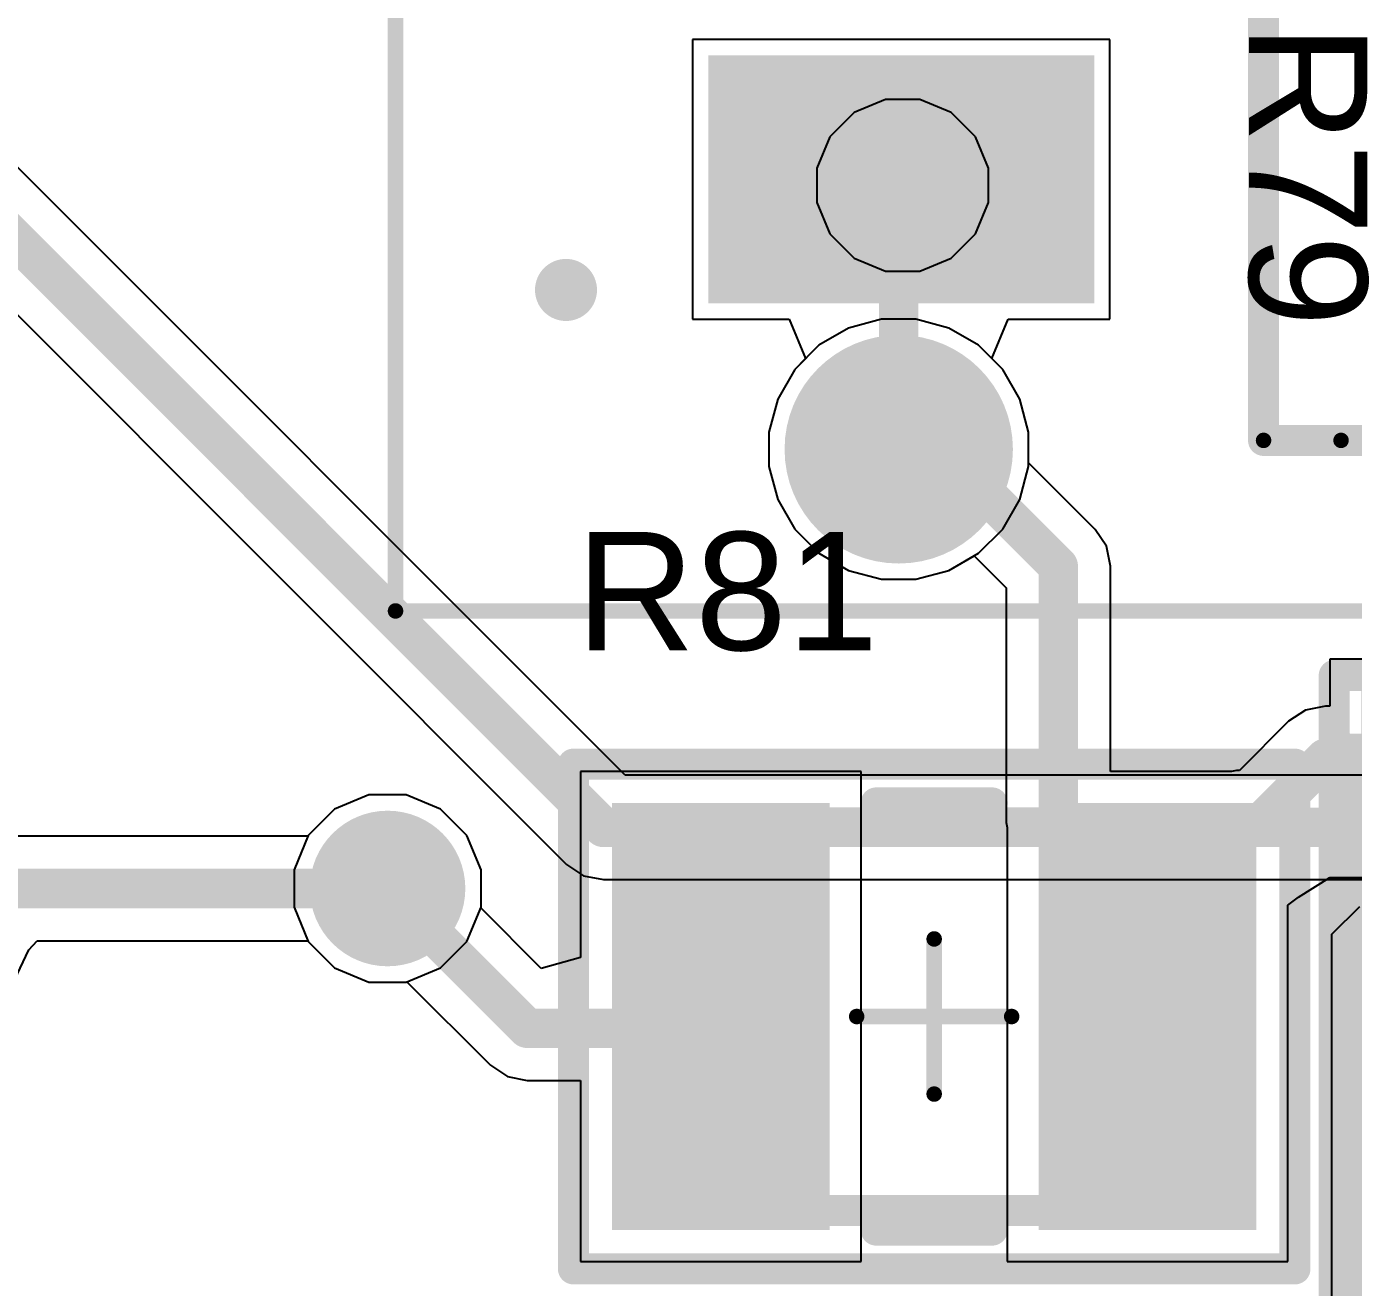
# Model space of a CAD drawing. Header units: inches. Extents: x 2.95 to 6.74, y 1.23 to 4.83.
# Drawn here: x 5.0395 to 5.3765, y 1.4512 to 1.7713 of the extents above; entities that cross this region are included whole.
import ezdxf

# ---------------------------------------------------------------- set-up
doc = ezdxf.new("R2010")
doc.units = ezdxf.units.IN
doc.header["$MEASUREMENT"] = 0
for name, color, linetype in [('Bottom 3D Body', 56, 'Continuous'), ('Bottom Layer', 5, 'Continuous'), ('Bottom Overlay', 54, 'Continuous'), ('Bottom Paste', 16, 'Continuous'), ('Bottom Solder', 6, 'Continuous'), ('GND', 76, 'Continuous'), ('Mechanical 15', 56, 'Continuous'), ('PWR', 16, 'Continuous'), ('Top 3D Body', 56, 'Continuous'), ('Top Assembly', 56, 'Continuous'), ('Top Component Center', 56, 'Continuous'), ('Top Courtyard', 56, 'Continuous'), ('Top Layer', 1, 'Continuous'), ('Top Overlay', 2, 'Continuous'), ('Top Paste', 8, 'Continuous'), ('Top Solder', 216, 'Continuous'), ('Via Holes', 16, 'Continuous')]:
    doc.layers.add(name, color=color, linetype=linetype)
doc.styles.add('Arial', font='', dxfattribs={"height": 0.2})
doc.styles.get('Arial').set_extended_font_data('Arial')

# ---------------------------------------------------------------- blocks, each defined once
blk = doc.blocks.new('FP_RMCF1206_MFG_21')
at = {"layer": 'Top Layer'}
for points in [[(-0.08268, 0.0315), (-0.04331, 0.0315), (-0.04331, -0.0315), (-0.08268, -0.0315)], [(0.04331, 0.0315), (0.08268, 0.0315), (0.08268, -0.0315), (0.04331, -0.0315)]]:
    blk.add_hatch(color=1, dxfattribs=at).paths.add_polyline_path(points)
at = {"layer": 'Top Paste'}
for points in [[(-0.08268, 0.0315), (-0.04331, 0.0315), (-0.04331, -0.0315), (-0.08268, -0.0315)], [(0.04331, 0.0315), (0.08268, 0.0315), (0.08268, -0.0315), (0.04331, -0.0315)]]:
    blk.add_hatch(color=8, dxfattribs=at).paths.add_polyline_path(points)
at = {"layer": 'Top Solder'}
for points in [[(-0.08268, 0.0315), (-0.04331, 0.0315), (-0.04331, -0.0315), (-0.08268, -0.0315)], [(0.04331, 0.0315), (0.08268, 0.0315), (0.08268, -0.0315), (0.04331, -0.0315)]]:
    blk.add_hatch(color=216, dxfattribs=at).paths.add_polyline_path(points)
at = {"layer": 'Top 3D Body'}
for points in [[(-0.06791, 0.03445, 0.00787, 0.00787, 0), (0.06791, 0.03445, 0.00787, 0.00787, 0)], [(-0.06791, 0.03445, 0.00787, 0.00787, 0), (-0.06791, -0.03445, 0.00787, 0.00787, 0)], [(0.06791, 0.03445, 0.00787, 0.00787, 0), (0.06791, -0.03445, 0.00787, 0.00787, 0)], [(-0.06791, -0.03445, 0.00787, 0.00787, 0), (0.06791, -0.03445, 0.00787, 0.00787, 0)]]:
    blk.add_lwpolyline(points, format="xyseb", dxfattribs=at)
for points in [[(-0.06988, 0.03445, 0.00394, 0.00394, 1), (-0.06594, 0.03445, 0.00394, 0.00394, 1)], [(-0.06988, 0.03445, 0.00394, 0.00394, 1), (-0.06594, 0.03445, 0.00394, 0.00394, 1)], [(0.06594, 0.03445, 0.00394, 0.00394, 1), (0.06988, 0.03445, 0.00394, 0.00394, 1)], [(0.06594, 0.03445, 0.00394, 0.00394, 1), (0.06988, 0.03445, 0.00394, 0.00394, 1)], [(-0.06988, -0.03445, 0.00394, 0.00394, 1), (-0.06594, -0.03445, 0.00394, 0.00394, 1)], [(-0.06988, -0.03445, 0.00394, 0.00394, 1), (-0.06594, -0.03445, 0.00394, 0.00394, 1)], [(0.06594, -0.03445, 0.00394, 0.00394, 1), (0.06988, -0.03445, 0.00394, 0.00394, 1)], [(0.06594, -0.03445, 0.00394, 0.00394, 1), (0.06988, -0.03445, 0.00394, 0.00394, 1)]]:
    blk.add_lwpolyline(points, format="xyseb", close=True, dxfattribs=at)
at = {"layer": 'Top Assembly'}
for points in [[(-0.08661, 0.03839, 0.00787, 0.00787, 0), (0.08661, 0.03839, 0.00787, 0.00787, 0)], [(-0.08661, 0.03839, 0.00787, 0.00787, 0), (-0.08661, -0.03839, 0.00787, 0.00787, 0)], [(0.08661, 0.03839, 0.00787, 0.00787, 0), (0.08661, -0.03839, 0.00787, 0.00787, 0)], [(-0.08661, -0.03839, 0.00787, 0.00787, 0), (0.08661, -0.03839, 0.00787, 0.00787, 0)]]:
    blk.add_lwpolyline(points, format="xyseb", dxfattribs=at)
for points in [[(-0.08858, 0.03839, 0.00394, 0.00394, 1), (-0.08465, 0.03839, 0.00394, 0.00394, 1)], [(-0.08858, 0.03839, 0.00394, 0.00394, 1), (-0.08465, 0.03839, 0.00394, 0.00394, 1)], [(0.08465, 0.03839, 0.00394, 0.00394, 1), (0.08858, 0.03839, 0.00394, 0.00394, 1)], [(0.08465, 0.03839, 0.00394, 0.00394, 1), (0.08858, 0.03839, 0.00394, 0.00394, 1)], [(-0.08858, -0.03839, 0.00394, 0.00394, 1), (-0.08465, -0.03839, 0.00394, 0.00394, 1)], [(-0.08858, -0.03839, 0.00394, 0.00394, 1), (-0.08465, -0.03839, 0.00394, 0.00394, 1)], [(0.08465, -0.03839, 0.00394, 0.00394, 1), (0.08858, -0.03839, 0.00394, 0.00394, 1)], [(0.08465, -0.03839, 0.00394, 0.00394, 1), (0.08858, -0.03839, 0.00394, 0.00394, 1)]]:
    blk.add_lwpolyline(points, format="xyseb", close=True, dxfattribs=at)
at = {"layer": 'Top Component Center'}
for points in [[(0, 0.01969, 0.00394, 0.00394, 0), (0, -0.01969, 0.00394, 0.00394, 0)], [(-0.01969, 0, 0.00394, 0.00394, 0), (0.01969, 0, 0.00394, 0.00394, 0)]]:
    blk.add_lwpolyline(points, format="xyseb", dxfattribs=at)
for points in [[(-0.00098, 0.01969, 0.00197, 0.00197, 1), (0.00098, 0.01969, 0.00197, 0.00197, 1)], [(-0.02067, 0, 0.00197, 0.00197, 1), (-0.0187, 0, 0.00197, 0.00197, 1)], [(0.0187, 0, 0.00197, 0.00197, 1), (0.02067, 0, 0.00197, 0.00197, 1)], [(-0.00098, -0.01969, 0.00197, 0.00197, 1), (0.00098, -0.01969, 0.00197, 0.00197, 1)]]:
    blk.add_lwpolyline(points, format="xyseb", close=True, dxfattribs=at)
at = {"layer": 'Top Courtyard'}
for points in [[(-0.08661, 0.03839, 0.00787, 0.00787, 0), (0.08661, 0.03839, 0.00787, 0.00787, 0)], [(-0.08661, 0.03839, 0.00787, 0.00787, 0), (-0.08661, -0.03839, 0.00787, 0.00787, 0)], [(0.08661, 0.03839, 0.00787, 0.00787, 0), (0.08661, -0.03839, 0.00787, 0.00787, 0)], [(-0.08661, -0.03839, 0.00787, 0.00787, 0), (0.08661, -0.03839, 0.00787, 0.00787, 0)]]:
    blk.add_lwpolyline(points, format="xyseb", dxfattribs=at)
for points in [[(-0.08858, 0.03839, 0.00394, 0.00394, 1), (-0.08465, 0.03839, 0.00394, 0.00394, 1)], [(-0.08858, 0.03839, 0.00394, 0.00394, 1), (-0.08465, 0.03839, 0.00394, 0.00394, 1)], [(0.08465, 0.03839, 0.00394, 0.00394, 1), (0.08858, 0.03839, 0.00394, 0.00394, 1)], [(0.08465, 0.03839, 0.00394, 0.00394, 1), (0.08858, 0.03839, 0.00394, 0.00394, 1)], [(-0.08858, -0.03839, 0.00394, 0.00394, 1), (-0.08465, -0.03839, 0.00394, 0.00394, 1)], [(-0.08858, -0.03839, 0.00394, 0.00394, 1), (-0.08465, -0.03839, 0.00394, 0.00394, 1)], [(0.08465, -0.03839, 0.00394, 0.00394, 1), (0.08858, -0.03839, 0.00394, 0.00394, 1)], [(0.08465, -0.03839, 0.00394, 0.00394, 1), (0.08858, -0.03839, 0.00394, 0.00394, 1)]]:
    blk.add_lwpolyline(points, format="xyseb", close=True, dxfattribs=at)
at = {"layer": 'Top Overlay'}
for points in [[(-0.02854, 0.03445, 0.00787, 0.00787, 0), (0.02854, 0.03445, 0.00787, 0.00787, 0)], [(-0.02854, -0.03445, 0.00787, 0.00787, 0), (0.02854, -0.03445, 0.00787, 0.00787, 0)]]:
    blk.add_lwpolyline(points, format="xyseb", dxfattribs=at)
for points in [[(-0.03051, 0.03445, 0.00394, 0.00394, 1), (-0.02657, 0.03445, 0.00394, 0.00394, 1)], [(0.02657, 0.03445, 0.00394, 0.00394, 1), (0.03051, 0.03445, 0.00394, 0.00394, 1)], [(-0.03051, -0.03445, 0.00394, 0.00394, 1), (-0.02657, -0.03445, 0.00394, 0.00394, 1)], [(0.02657, -0.03445, 0.00394, 0.00394, 1), (0.03051, -0.03445, 0.00394, 0.00394, 1)]]:
    blk.add_lwpolyline(points, format="xyseb", close=True, dxfattribs=at)
blk = doc.blocks.new('FP_RMCF1210_IPC_B_25')
at = {"layer": 'Top Layer'}
for points in [[(-0.08179, 0.05423), (-0.02652, 0.05423), (-0.02652, -0.05423), (-0.08179, -0.05423)], [(0.02652, 0.05423), (0.08179, 0.05423), (0.08179, -0.05423), (0.02652, -0.05423)]]:
    blk.add_hatch(color=1, dxfattribs=at).paths.add_polyline_path(points)
at = {"layer": 'Top Paste'}
for points in [[(-0.08179, 0.05423), (-0.02652, 0.05423), (-0.02652, -0.05423), (-0.08179, -0.05423)], [(0.02652, 0.05423), (0.08179, 0.05423), (0.08179, -0.05423), (0.02652, -0.05423)]]:
    blk.add_hatch(color=8, dxfattribs=at).paths.add_polyline_path(points)
at = {"layer": 'Top Solder'}
for points in [[(-0.08179, 0.05423), (-0.02652, 0.05423), (-0.02652, -0.05423), (-0.08179, -0.05423)], [(0.02652, 0.05423), (0.08179, 0.05423), (0.08179, -0.05423), (0.02652, -0.05423)]]:
    blk.add_hatch(color=216, dxfattribs=at).paths.add_polyline_path(points)
at = {"layer": 'Top 3D Body'}
for points in [[(-0.06299, 0.04921, 0.00787, 0.00787, 0), (0.06299, 0.04921, 0.00787, 0.00787, 0)], [(-0.06299, -0.04921, 0.00787, 0.00787, 0), (-0.06299, 0.04921, 0.00787, 0.00787, 0)], [(0.06299, -0.04921, 0.00787, 0.00787, 0), (0.06299, 0.04921, 0.00787, 0.00787, 0)], [(-0.06299, -0.04921, 0.00787, 0.00787, 0), (0.06299, -0.04921, 0.00787, 0.00787, 0)]]:
    blk.add_lwpolyline(points, format="xyseb", dxfattribs=at)
for points in [[(-0.06496, 0.04921, 0.00394, 0.00394, 1), (-0.06102, 0.04921, 0.00394, 0.00394, 1)], [(-0.06496, 0.04921, 0.00394, 0.00394, 1), (-0.06102, 0.04921, 0.00394, 0.00394, 1)], [(0.06102, 0.04921, 0.00394, 0.00394, 1), (0.06496, 0.04921, 0.00394, 0.00394, 1)], [(0.06102, 0.04921, 0.00394, 0.00394, 1), (0.06496, 0.04921, 0.00394, 0.00394, 1)], [(-0.06496, -0.04921, 0.00394, 0.00394, 1), (-0.06102, -0.04921, 0.00394, 0.00394, 1)], [(-0.06496, -0.04921, 0.00394, 0.00394, 1), (-0.06102, -0.04921, 0.00394, 0.00394, 1)], [(0.06102, -0.04921, 0.00394, 0.00394, 1), (0.06496, -0.04921, 0.00394, 0.00394, 1)], [(0.06102, -0.04921, 0.00394, 0.00394, 1), (0.06496, -0.04921, 0.00394, 0.00394, 1)]]:
    blk.add_lwpolyline(points, format="xyseb", close=True, dxfattribs=at)
at = {"layer": 'Top Assembly'}
for points in [[(-0.09163, 0.06407, 0.00787, 0.00787, 0), (0.09163, 0.06407, 0.00787, 0.00787, 0)], [(-0.09163, -0.06407, 0.00787, 0.00787, 0), (-0.09163, 0.06407, 0.00787, 0.00787, 0)], [(0.09163, -0.06407, 0.00787, 0.00787, 0), (0.09163, 0.06407, 0.00787, 0.00787, 0)], [(-0.09163, -0.06407, 0.00787, 0.00787, 0), (0.09163, -0.06407, 0.00787, 0.00787, 0)]]:
    blk.add_lwpolyline(points, format="xyseb", dxfattribs=at)
for points in [[(-0.0936, 0.06407, 0.00394, 0.00394, 1), (-0.08966, 0.06407, 0.00394, 0.00394, 1)], [(-0.0936, 0.06407, 0.00394, 0.00394, 1), (-0.08966, 0.06407, 0.00394, 0.00394, 1)], [(0.08966, 0.06407, 0.00394, 0.00394, 1), (0.0936, 0.06407, 0.00394, 0.00394, 1)], [(0.08966, 0.06407, 0.00394, 0.00394, 1), (0.0936, 0.06407, 0.00394, 0.00394, 1)], [(-0.0936, -0.06407, 0.00394, 0.00394, 1), (-0.08966, -0.06407, 0.00394, 0.00394, 1)], [(-0.0936, -0.06407, 0.00394, 0.00394, 1), (-0.08966, -0.06407, 0.00394, 0.00394, 1)], [(0.08966, -0.06407, 0.00394, 0.00394, 1), (0.0936, -0.06407, 0.00394, 0.00394, 1)], [(0.08966, -0.06407, 0.00394, 0.00394, 1), (0.0936, -0.06407, 0.00394, 0.00394, 1)]]:
    blk.add_lwpolyline(points, format="xyseb", close=True, dxfattribs=at)
at = {"layer": 'Top Component Center'}
for points in [[(0, -0.01969, 0.00394, 0.00394, 0), (0, 0.01969, 0.00394, 0.00394, 0)], [(-0.01969, 0, 0.00394, 0.00394, 0), (0.01969, 0, 0.00394, 0.00394, 0)]]:
    blk.add_lwpolyline(points, format="xyseb", dxfattribs=at)
for points in [[(-0.00098, 0.01969, 0.00197, 0.00197, 1), (0.00098, 0.01969, 0.00197, 0.00197, 1)], [(-0.02067, 0, 0.00197, 0.00197, 1), (-0.0187, 0, 0.00197, 0.00197, 1)], [(0.0187, 0, 0.00197, 0.00197, 1), (0.02067, 0, 0.00197, 0.00197, 1)], [(-0.00098, -0.01969, 0.00197, 0.00197, 1), (0.00098, -0.01969, 0.00197, 0.00197, 1)]]:
    blk.add_lwpolyline(points, format="xyseb", close=True, dxfattribs=at)
at = {"layer": 'Top Courtyard'}
for points in [[(-0.09163, 0.06407, 0.00787, 0.00787, 0), (0.09163, 0.06407, 0.00787, 0.00787, 0)], [(-0.09163, -0.06407, 0.00787, 0.00787, 0), (-0.09163, 0.06407, 0.00787, 0.00787, 0)], [(0.09163, -0.06407, 0.00787, 0.00787, 0), (0.09163, 0.06407, 0.00787, 0.00787, 0)], [(-0.09163, -0.06407, 0.00787, 0.00787, 0), (0.09163, -0.06407, 0.00787, 0.00787, 0)]]:
    blk.add_lwpolyline(points, format="xyseb", dxfattribs=at)
for points in [[(-0.0936, 0.06407, 0.00394, 0.00394, 1), (-0.08966, 0.06407, 0.00394, 0.00394, 1)], [(-0.0936, 0.06407, 0.00394, 0.00394, 1), (-0.08966, 0.06407, 0.00394, 0.00394, 1)], [(0.08966, 0.06407, 0.00394, 0.00394, 1), (0.0936, 0.06407, 0.00394, 0.00394, 1)], [(0.08966, 0.06407, 0.00394, 0.00394, 1), (0.0936, 0.06407, 0.00394, 0.00394, 1)], [(-0.0936, -0.06407, 0.00394, 0.00394, 1), (-0.08966, -0.06407, 0.00394, 0.00394, 1)], [(-0.0936, -0.06407, 0.00394, 0.00394, 1), (-0.08966, -0.06407, 0.00394, 0.00394, 1)], [(0.08966, -0.06407, 0.00394, 0.00394, 1), (0.0936, -0.06407, 0.00394, 0.00394, 1)], [(0.08966, -0.06407, 0.00394, 0.00394, 1), (0.0936, -0.06407, 0.00394, 0.00394, 1)]]:
    blk.add_lwpolyline(points, format="xyseb", close=True, dxfattribs=at)
at = {"layer": 'Top Overlay'}
for points in [[(-0.01471, 0.05423, 0.00787, 0.00787, 0), (0.01471, 0.05423, 0.00787, 0.00787, 0)], [(-0.01471, -0.05423, 0.00787, 0.00787, 0), (0.01471, -0.05423, 0.00787, 0.00787, 0)]]:
    blk.add_lwpolyline(points, format="xyseb", dxfattribs=at)
for points in [[(-0.01668, 0.05423, 0.00394, 0.00394, 1), (-0.01275, 0.05423, 0.00394, 0.00394, 1)], [(0.01275, 0.05423, 0.00394, 0.00394, 1), (0.01668, 0.05423, 0.00394, 0.00394, 1)], [(-0.01668, -0.05423, 0.00394, 0.00394, 1), (-0.01275, -0.05423, 0.00394, 0.00394, 1)], [(0.01275, -0.05423, 0.00394, 0.00394, 1), (0.01668, -0.05423, 0.00394, 0.00394, 1)]]:
    blk.add_lwpolyline(points, format="xyseb", close=True, dxfattribs=at)
blk = doc.blocks.new('SQD30N0520L_GE3_B_91')
at = {"layer": 'Bottom Layer'}
blk.add_hatch(color=5, dxfattribs=at).paths.add_polyline_path([(-0.03498, 0), (-0.03498, -0.09), (-0.08998, -0.09), (-0.08998, 0)])
at = {"layer": 'Bottom Paste'}
blk.add_hatch(color=16, dxfattribs=at).paths.add_polyline_path([(-0.03498, 0), (-0.03498, -0.09), (-0.08998, -0.09), (-0.08998, 0)])
at = {"layer": 'Bottom Solder'}
blk.add_hatch(color=6, dxfattribs=at).paths.add_polyline_path([(-0.03098, 0.004), (-0.03098, -0.094), (-0.09398, -0.094), (-0.09398, 0.004)])
at = {"layer": 'Bottom 3D Body'}
for points in [[(-0.12874, -0.13701, 0.00787, 0.00787, 0), (0.12874, -0.13701, 0.00787, 0.00787, 0)], [(-0.12874, -0.13701, 0.00787, 0.00787, 0), (-0.12874, -0.37697, 0.00787, 0.00787, 0)]]:
    blk.add_lwpolyline(points, format="xyseb", dxfattribs=at)
blk.add_lwpolyline([(-0.13071, -0.13701, 0.00394, 0.00394, 1), (-0.12677, -0.13701, 0.00394, 0.00394, 1)], format="xyseb", close=True, dxfattribs=at)
blk.add_lwpolyline([(-0.13071, -0.13701, 0.00394, 0.00394, 1), (-0.12677, -0.13701, 0.00394, 0.00394, 1)], format="xyseb", close=True, dxfattribs=at)
at = {"layer": 'Bottom Overlay'}
for points in [[(-0.09449, 0.04016, 0.00787, 0.00787, -1), (-0.08661, 0.04016, 0.00787, 0.00787, 0)], [(-0.08661, 0.04016, 0.00787, 0.00787, -1), (-0.09449, 0.04016, 0.00787, 0.00787, 0)], [(-0.12874, -0.13701, 0.00394, 0.00394, 0), (-0.12874, -0.15669, 0.00394, 0.00394, 0)], [(-0.12874, -0.13701, 0.00394, 0.00394, 0), (0.12874, -0.13701, 0.00394, 0.00394, 0)]]:
    blk.add_lwpolyline(points, format="xyseb", dxfattribs=at)
for points in [[(-0.09646, 0.04016, 0.00394, 0.00394, 1), (-0.09252, 0.04016, 0.00394, 0.00394, 1)], [(-0.09646, 0.04016, 0.00394, 0.00394, 1), (-0.09252, 0.04016, 0.00394, 0.00394, 1)], [(-0.08858, 0.04016, 0.00394, 0.00394, 1), (-0.08465, 0.04016, 0.00394, 0.00394, 1)], [(-0.08858, 0.04016, 0.00394, 0.00394, 1), (-0.08465, 0.04016, 0.00394, 0.00394, 1)], [(-0.12972, -0.13701, 0.00197, 0.00197, 1), (-0.12776, -0.13701, 0.00197, 0.00197, 1)], [(-0.12972, -0.13701, 0.00197, 0.00197, 1), (-0.12776, -0.13701, 0.00197, 0.00197, 1)], [(-0.12972, -0.15669, 0.00197, 0.00197, 1), (-0.12776, -0.15669, 0.00197, 0.00197, 1)]]:
    blk.add_lwpolyline(points, format="xyseb", close=True, dxfattribs=at)
at = {"layer": 'Mechanical 15'}
for points in [[(-0.17205, 0.08346, 0.00394, 0.00394, 0), (0.17205, 0.08346, 0.00394, 0.00394, 0)], [(-0.17205, 0.08346, 0.00394, 0.00394, 0), (-0.17205, -0.46035, 0.00394, 0.00394, 0)]]:
    blk.add_lwpolyline(points, format="xyseb", dxfattribs=at)
blk.add_lwpolyline([(-0.17303, 0.08346, 0.00197, 0.00197, 1), (-0.17106, 0.08346, 0.00197, 0.00197, 1)], format="xyseb", close=True, dxfattribs=at)
blk.add_lwpolyline([(-0.17303, 0.08346, 0.00197, 0.00197, 1), (-0.17106, 0.08346, 0.00197, 0.00197, 1)], format="xyseb", close=True, dxfattribs=at)

msp = doc.modelspace()

# ---------------------------------------------------------------- hatches: boundary and pattern name
at = {"layer": 'Bottom Layer'}
h = msp.add_hatch(color=5, dxfattribs=at)
edge = h.paths.add_edge_path()
edge.add_arc((5.262, 1.731), 0.01378, 0, 360)
h = msp.add_hatch(color=5, dxfattribs=at)
edge = h.paths.add_edge_path()
edge.add_arc((5.261, 1.664), 0.025, 0, 360)
h = msp.add_hatch(color=5, dxfattribs=at)
edge = h.paths.add_edge_path()
edge.add_arc((5.13117, 1.5525), 0.01575, 0, 360)
at = {"layer": 'Bottom Solder'}
h = msp.add_hatch(color=6, dxfattribs=at)
edge = h.paths.add_edge_path()
edge.add_arc((5.262, 1.731), 0.01778, 0, 360)
h = msp.add_hatch(color=6, dxfattribs=at)
edge = h.paths.add_edge_path()
edge.add_arc((5.261, 1.664), 0.029, 0, 360)
h = msp.add_hatch(color=6, dxfattribs=at)
edge = h.paths.add_edge_path()
edge.add_arc((5.13117, 1.5525), 0.01975, 0, 360)
at = {"layer": 'GND'}
h = msp.add_hatch(color=76, dxfattribs=at)
edge = h.paths.add_edge_path()
edge.add_arc((5.262, 1.731), 0.01591, 0, 360)
h = msp.add_hatch(color=76, dxfattribs=at)
edge = h.paths.add_edge_path()
edge.add_arc((5.261, 1.664), 0.024, 0, 360)
h = msp.add_hatch(color=76, dxfattribs=at)
edge = h.paths.add_edge_path()
edge.add_arc((5.13117, 1.5525), 0.01775, 0, 360)
at = {"layer": 'PWR'}
h = msp.add_hatch(color=16, dxfattribs=at)
edge = h.paths.add_edge_path()
edge.add_arc((5.262, 1.731), 0.01591, 0, 360)
h = msp.add_hatch(color=16, dxfattribs=at)
edge = h.paths.add_edge_path()
edge.add_arc((5.261, 1.664), 0.024, 0, 360)
h = msp.add_hatch(color=16, dxfattribs=at)
edge = h.paths.add_edge_path()
edge.add_arc((5.13117, 1.5525), 0.01775, 0, 360)
at = {"layer": 'Top Layer'}
h = msp.add_hatch(color=1, dxfattribs=at)
edge = h.paths.add_edge_path()
edge.add_arc((5.262, 1.731), 0.01378, 0, 360)
h = msp.add_hatch(color=1, dxfattribs=at)
edge = h.paths.add_edge_path()
edge.add_arc((5.261, 1.664), 0.025, 0, 360)
h = msp.add_hatch(color=1, dxfattribs=at)
edge = h.paths.add_edge_path()
edge.add_arc((5.13117, 1.5525), 0.01575, 0, 360)
at = {"layer": 'Top Solder'}
h = msp.add_hatch(color=216, dxfattribs=at)
edge = h.paths.add_edge_path()
edge.add_arc((5.262, 1.731), 0.01778, 0, 360)
h = msp.add_hatch(color=216, dxfattribs=at)
edge = h.paths.add_edge_path()
edge.add_arc((5.261, 1.664), 0.029, 0, 360)
h = msp.add_hatch(color=216, dxfattribs=at)
edge = h.paths.add_edge_path()
edge.add_arc((5.13117, 1.5525), 0.01975, 0, 360)
at = {"layer": 'Via Holes'}
h = msp.add_hatch(color=7, dxfattribs=at)
edge = h.paths.add_edge_path()
edge.add_arc((5.262, 1.731), 0.00591, 0, 360)
h = msp.add_hatch(color=7, dxfattribs=at)
edge = h.paths.add_edge_path()
edge.add_arc((5.261, 1.664), 0.014, 0, 360)
h = msp.add_hatch(color=7, dxfattribs=at)
edge = h.paths.add_edge_path()
edge.add_arc((5.13117, 1.5525), 0.00775, 0, 360)

# ---------------------------------------------------------------- linework, layer by layer
at = {"layer": 'Bottom Layer'}
for p, q in [((5.19149, 1.58125), (4.85118, 1.92157)), ((4.83901, 1.89624), (5.17663, 1.55863)), ((5.31465, 1.76802), (5.20865, 1.76802)), ((5.20865, 1.76802), (5.20865, 1.69702)), ((5.31465, 1.69702), (5.31465, 1.76802)), ((5.20865, 1.69702), (5.23321, 1.69702)), ((5.23321, 1.69702), (5.23735, 1.68702)), ((5.28465, 1.68702), (5.28879, 1.69702)), ((5.28879, 1.69702), (5.31465, 1.69702)), ((5.23735, 1.68702), (5.23459, 1.68426)), ((5.28741, 1.68426), (5.28465, 1.68702)), ((5.23459, 1.68426), (5.23025, 1.67674)), ((5.29175, 1.67674), (5.28741, 1.68426)), ((5.23025, 1.67674), (5.228, 1.66834)), ((5.294, 1.66834), (5.29175, 1.67674)), ((5.228, 1.66834), (5.228, 1.65966)), ((5.294, 1.65966), (5.294, 1.66834)), ((5.228, 1.65966), (5.23025, 1.65126)), ((5.29175, 1.65126), (5.294, 1.65966)), ((5.23025, 1.65126), (5.23459, 1.64374)), ((5.28741, 1.64374), (5.29175, 1.65126)), ((5.23459, 1.64374), (5.24074, 1.63759)), ((5.28126, 1.63759), (5.28741, 1.64374)), ((5.24074, 1.63759), (5.24826, 1.63325)), ((5.27374, 1.63325), (5.28126, 1.63759)), ((5.24826, 1.63325), (5.25666, 1.631)), ((5.26534, 1.631), (5.27374, 1.63325)), ((5.25666, 1.631), (5.26534, 1.631)), ((5.53055, 1.58125), (5.19149, 1.58125)), ((5.12644, 1.57625), (5.11772, 1.57263)), ((5.13589, 1.57625), (5.12644, 1.57625)), ((5.14462, 1.57263), (5.13589, 1.57625)), ((5.11772, 1.57263), (5.11103, 1.56595)), ((5.1513, 1.56595), (5.14462, 1.57263)), ((5.11095, 1.56575), (4.85673, 1.56575)), ((5.11103, 1.56595), (5.11095, 1.56575)), ((5.15492, 1.55722), (5.1513, 1.56595)), ((5.15492, 1.54777), (5.15492, 1.55722)), ((5.17663, 1.55863), (5.18093, 1.55575)), ((5.18093, 1.55575), (5.186, 1.55475)), ((5.186, 1.55475), (5.53055, 1.55475)), ((5.1513, 1.53904), (5.15492, 1.54777)), ((5.03642, 1.52924), (5.04002, 1.53697)), ((5.04002, 1.53697), (5.04215, 1.53924)), ((5.04215, 1.53924), (5.11095, 1.53924)), ((5.11095, 1.53924), (5.11103, 1.53904)), ((5.11103, 1.53904), (5.11772, 1.53236)), ((5.14462, 1.53236), (5.1513, 1.53904)), ((5.11772, 1.53236), (5.12644, 1.52875)), ((5.13589, 1.52875), (5.14462, 1.53236)), ((5.12644, 1.52875), (5.13589, 1.52875))]:
    msp.add_line(p, q, dxfattribs=at)
for points in [[(4.756, 1.998, 0.01, 0.01, 0), (5.186, 1.568, 0.01, 0.01, 0)], [(5.261, 1.73187, 0.01, 0.01, 0), (5.26165, 1.73252, 0.01, 0.01, 0)], [(5.261, 1.664, 0.01, 0.01, 0), (5.261, 1.73187, 0.01, 0.01, 0)], [(5.186, 1.568, 0.01, 0.01, 0), (5.55439, 1.568, 0.01, 0.01, 0)], [(4.85124, 1.5525, 0.01, 0.01, 0), (5.13117, 1.5525, 0.01, 0.01, 0)]]:
    msp.add_lwpolyline(points, format="xyseb", dxfattribs=at)
for points in [[(5.2585, 1.73187, 0.005, 0.005, 1), (5.2635, 1.73187, 0.005, 0.005, 1)], [(5.2585, 1.73187, 0.005, 0.005, 1), (5.2635, 1.73187, 0.005, 0.005, 1)], [(5.25915, 1.73252, 0.005, 0.005, 1), (5.26415, 1.73252, 0.005, 0.005, 1)], [(5.2585, 1.664, 0.005, 0.005, 1), (5.2635, 1.664, 0.005, 0.005, 1)], [(5.1835, 1.568, 0.005, 0.005, 1), (5.1885, 1.568, 0.005, 0.005, 1)], [(5.1835, 1.568, 0.005, 0.005, 1), (5.1885, 1.568, 0.005, 0.005, 1)], [(5.12867, 1.5525, 0.005, 0.005, 1), (5.13367, 1.5525, 0.005, 0.005, 1)]]:
    msp.add_lwpolyline(points, format="xyseb", close=True, dxfattribs=at)
at = {"layer": 'Top Layer'}
for p, q in [((5.25767, 1.75278), (5.24966, 1.74946)), ((5.26633, 1.75278), (5.25767, 1.75278)), ((5.27434, 1.74946), (5.26633, 1.75278)), ((5.24966, 1.74946), (5.24354, 1.74334)), ((5.28046, 1.74334), (5.27434, 1.74946)), ((5.24354, 1.74334), (5.24022, 1.73533)), ((5.28378, 1.73533), (5.28046, 1.74334)), ((5.24022, 1.73533), (5.24022, 1.72667)), ((5.28378, 1.72667), (5.28378, 1.73533)), ((5.24022, 1.72667), (5.24354, 1.71866)), ((5.28046, 1.71866), (5.28378, 1.72667)), ((5.24354, 1.71866), (5.24966, 1.71254)), ((5.27434, 1.71254), (5.28046, 1.71866)), ((5.24966, 1.71254), (5.25767, 1.70922)), ((5.26633, 1.70922), (5.27434, 1.71254)), ((5.25767, 1.70922), (5.26633, 1.70922)), ((5.25666, 1.697), (5.24826, 1.69475)), ((5.26534, 1.697), (5.25666, 1.697)), ((5.27374, 1.69475), (5.26534, 1.697)), ((5.24826, 1.69475), (5.24074, 1.69041)), ((5.28126, 1.69041), (5.27374, 1.69475)), ((5.24074, 1.69041), (5.23459, 1.68426)), ((5.28741, 1.68426), (5.28126, 1.69041)), ((5.23459, 1.68426), (5.23025, 1.67674)), ((5.29175, 1.67674), (5.28741, 1.68426)), ((5.23025, 1.67674), (5.228, 1.66834)), ((5.294, 1.66834), (5.29175, 1.67674)), ((5.228, 1.66834), (5.228, 1.65966)), ((5.294, 1.66057), (5.294, 1.66834)), ((5.228, 1.65966), (5.23025, 1.65126)), ((5.3109, 1.64367), (5.294, 1.66057)), ((5.23025, 1.65126), (5.23459, 1.64374)), ((5.23459, 1.64374), (5.24074, 1.63759)), ((5.31377, 1.63937), (5.3109, 1.64367)), ((5.31478, 1.6343), (5.31377, 1.63937)), ((5.24074, 1.63759), (5.24826, 1.63325)), ((5.27374, 1.63325), (5.28014, 1.63694)), ((5.28014, 1.63694), (5.28827, 1.62881)), ((5.24826, 1.63325), (5.25666, 1.631)), ((5.26534, 1.631), (5.27374, 1.63325)), ((5.31478, 1.58223), (5.31478, 1.6343)), ((5.25666, 1.631), (5.26534, 1.631)), ((5.28827, 1.62881), (5.28827, 1.56923)), ((5.4495, 1.61068), (5.3705, 1.61068)), ((5.3705, 1.61068), (5.3705, 1.59882)), ((5.36429, 1.59781), (5.35999, 1.59494)), ((5.36936, 1.59882), (5.36429, 1.59781)), ((5.3705, 1.59882), (5.36936, 1.59882)), ((5.35999, 1.59494), (5.34754, 1.58249)), ((5.25148, 1.58223), (5.18021, 1.58223)), ((5.18021, 1.58223), (5.18021, 1.53495)), ((5.25148, 1.45777), (5.25148, 1.58223)), ((5.34551, 1.58223), (5.31478, 1.58223)), ((5.34679, 1.58249), (5.34551, 1.58223)), ((5.34754, 1.58249), (5.34679, 1.58249)), ((5.12644, 1.57625), (5.11772, 1.57263)), ((5.13589, 1.57625), (5.12644, 1.57625)), ((5.14462, 1.57263), (5.13589, 1.57625)), ((5.11772, 1.57263), (5.11103, 1.56595)), ((5.1513, 1.56595), (5.14462, 1.57263)), ((5.28827, 1.56923), (5.28852, 1.56795)), ((5.28852, 1.56795), (5.28852, 1.45777)), ((5.11103, 1.56595), (5.10742, 1.55722)), ((5.15492, 1.55722), (5.1513, 1.56595)), ((5.10742, 1.55722), (5.10742, 1.54777)), ((5.15492, 1.54777), (5.15492, 1.55722)), ((5.36257, 1.55033), (5.3705, 1.55531)), ((5.3705, 1.55531), (5.4495, 1.55531)), ((5.35979, 1.54831), (5.36257, 1.55033)), ((5.10742, 1.54777), (5.11103, 1.53904)), ((5.15484, 1.54757), (5.15492, 1.54777)), ((5.17021, 1.5322), (5.15484, 1.54757)), ((5.35979, 1.45777), (5.35979, 1.54831)), ((5.371, 1.54092), (5.3781, 1.54797)), ((5.371, 1.443), (5.371, 1.54092)), ((5.11103, 1.53904), (5.11772, 1.53236)), ((5.18021, 1.53495), (5.17021, 1.5322)), ((5.11772, 1.53236), (5.12644, 1.52875)), ((5.12644, 1.52875), (5.13589, 1.52875)), ((5.13589, 1.52875), (5.13609, 1.52883)), ((5.13609, 1.52883), (5.15729, 1.50763)), ((5.15729, 1.50763), (5.16159, 1.50475)), ((5.16159, 1.50475), (5.16666, 1.50375)), ((5.16666, 1.50375), (5.18021, 1.50375)), ((5.18021, 1.50375), (5.18021, 1.45777)), ((5.18021, 1.45777), (5.25148, 1.45777)), ((5.28852, 1.45777), (5.35979, 1.45777))]:
    msp.add_line(p, q, dxfattribs=at)
for points in [[(5.261, 1.664, 0.01, 0.01, 0), (5.27182, 1.664, 0.01, 0.01, 0)], [(5.27182, 1.664, 0.01, 0.01, 0), (5.30152, 1.6343, 0.01, 0.01, 0)], [(5.30152, 1.56923, 0.01, 0.01, 0), (5.30152, 1.6343, 0.01, 0.01, 0)], [(5.35303, 1.56923, 0.01, 0.01, 0), (5.36936, 1.58556, 0.01, 0.01, 0)], [(5.36936, 1.58556, 0.01, 0.01, 0), (5.39556, 1.58556, 0.01, 0.01, 0)], [(5.30152, 1.56923, 0.01, 0.01, 0), (5.32416, 1.5466, 0.01, 0.01, 0)], [(5.32728, 1.54972, 0.01, 0.01, 0), (5.34679, 1.56923, 0.01, 0.01, 0)], [(5.34679, 1.56923, 0.01, 0.01, 0), (5.35303, 1.56923, 0.01, 0.01, 0)], [(5.13117, 1.5525, 0.01, 0.01, 0), (5.16666, 1.517, 0.01, 0.01, 0)], [(5.32728, 1.54348, 0.01, 0.01, 0), (5.32728, 1.54972, 0.01, 0.01, 0)], [(5.21584, 1.51716, 0.01, 0.01, 0), (5.21584, 1.52, 0.01, 0.01, 0)], [(5.16666, 1.517, 0.01, 0.01, 0), (5.216, 1.517, 0.01, 0.01, 0)], [(5.21584, 1.51716, 0.01, 0.01, 0), (5.216, 1.517, 0.01, 0.01, 0)]]:
    msp.add_lwpolyline(points, format="xyseb", dxfattribs=at)
for points in [[(5.2585, 1.664, 0.005, 0.005, 1), (5.2635, 1.664, 0.005, 0.005, 1)], [(5.26932, 1.664, 0.005, 0.005, 1), (5.27432, 1.664, 0.005, 0.005, 1)], [(5.26932, 1.664, 0.005, 0.005, 1), (5.27432, 1.664, 0.005, 0.005, 1)], [(5.29902, 1.6343, 0.005, 0.005, 1), (5.30402, 1.6343, 0.005, 0.005, 1)], [(5.29902, 1.6343, 0.005, 0.005, 1), (5.30402, 1.6343, 0.005, 0.005, 1)], [(5.36686, 1.58556, 0.005, 0.005, 1), (5.37186, 1.58556, 0.005, 0.005, 1)], [(5.36686, 1.58556, 0.005, 0.005, 1), (5.37186, 1.58556, 0.005, 0.005, 1)], [(5.29902, 1.56923, 0.005, 0.005, 1), (5.30402, 1.56923, 0.005, 0.005, 1)], [(5.29902, 1.56923, 0.005, 0.005, 1), (5.30402, 1.56923, 0.005, 0.005, 1)], [(5.34429, 1.56923, 0.005, 0.005, 1), (5.34929, 1.56923, 0.005, 0.005, 1)], [(5.34429, 1.56923, 0.005, 0.005, 1), (5.34929, 1.56923, 0.005, 0.005, 1)], [(5.35053, 1.56923, 0.005, 0.005, 1), (5.35553, 1.56923, 0.005, 0.005, 1)], [(5.35053, 1.56923, 0.005, 0.005, 1), (5.35553, 1.56923, 0.005, 0.005, 1)], [(5.12867, 1.5525, 0.005, 0.005, 1), (5.13367, 1.5525, 0.005, 0.005, 1)], [(5.32478, 1.54972, 0.005, 0.005, 1), (5.32978, 1.54972, 0.005, 0.005, 1)], [(5.32478, 1.54972, 0.005, 0.005, 1), (5.32978, 1.54972, 0.005, 0.005, 1)], [(5.32166, 1.5466, 0.005, 0.005, 1), (5.32666, 1.5466, 0.005, 0.005, 1)], [(5.32478, 1.54348, 0.005, 0.005, 1), (5.32978, 1.54348, 0.005, 0.005, 1)], [(5.21334, 1.52, 0.005, 0.005, 1), (5.21834, 1.52, 0.005, 0.005, 1)], [(5.16416, 1.517, 0.005, 0.005, 1), (5.16916, 1.517, 0.005, 0.005, 1)], [(5.16416, 1.517, 0.005, 0.005, 1), (5.16916, 1.517, 0.005, 0.005, 1)], [(5.21334, 1.51716, 0.005, 0.005, 1), (5.21834, 1.51716, 0.005, 0.005, 1)], [(5.21334, 1.51716, 0.005, 0.005, 1), (5.21834, 1.51716, 0.005, 0.005, 1)], [(5.2135, 1.517, 0.005, 0.005, 1), (5.2185, 1.517, 0.005, 0.005, 1)], [(5.2135, 1.517, 0.005, 0.005, 1), (5.2185, 1.517, 0.005, 0.005, 1)]]:
    msp.add_lwpolyline(points, format="xyseb", close=True, dxfattribs=at)

# ---------------------------------------------------------------- block references
at = {"rotation": 90}
for name, p in [('SQD30N0520L_GE3_B_91', (5.21665, 1.795)), ('FP_RMCF1206_MFG_21', (5.41, 1.52))]:
    msp.add_blockref(name, p, dxfattribs=at)
msp.add_blockref('FP_RMCF1210_IPC_B_25', (5.27, 1.52))

# ---------------------------------------------------------------- texts
at = {"layer": 'Top Overlay', "style": 'Arial'}
msp.add_text('R79', height=0.03, rotation=270, dxfattribs=at).set_placement((5.35, 1.77199))
msp.add_text('R81', height=0.03, dxfattribs=at).set_placement((5.179, 1.613))

doc.saveas('drawing.dxf')
